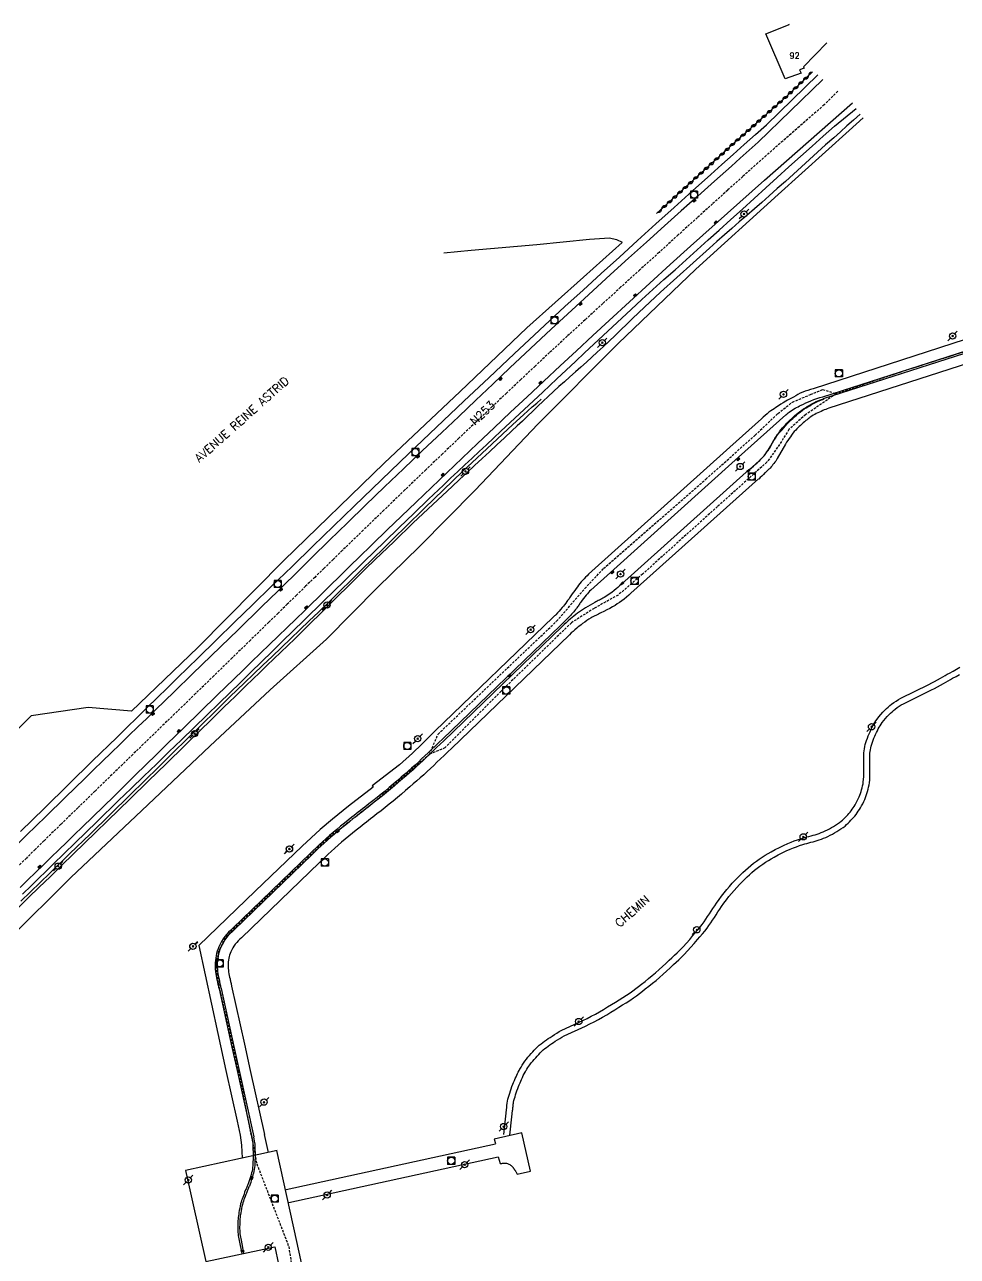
# Model space of a CAD drawing. Header units: millimetres. Extents: x 157000 to 158001, y 157000 to 158002.
# Drawn here: x 157134.4 to 157332, y 157131.6 to 157392.5 of the extents above; entities that cross this region are included whole.
import ezdxf
from ezdxf.enums import TextEntityAlignment as Align

# ---------------------------------------------------------------- set-up
doc = ezdxf.new("R2010")
doc.units = ezdxf.units.MM
doc.linetypes.add('DASHED', pattern=[0.75, 0.5, -0.25])
doc.layers.get('0').update_dxf_attribs({"linetype": 'CONTINUOUS'})
for name, color, linetype in [('W0001', 6, 'DASHED'), ('W0004', 5, 'CONTINUOUS'), ('W0008', 7, 'CONTINUOUS'), ('W0010', 4, 'CONTINUOUS'), ('W0051', 7, 'CONTINUOUS'), ('W0071', 7, 'CONTINUOUS'), ('W0101', 7, 'CONTINUOUS'), ('W0211', 2, 'CONTINUOUS'), ('W0310', 3, 'CONTINUOUS'), ('W0330', 7, 'CONTINUOUS'), ('W0401', 7, 'CONTINUOUS'), ('W0420', 7, 'CONTINUOUS'), ('W0473', 7, 'CONTINUOUS'), ('W0989', 7, 'CONTINUOUS'), ('W0990', 7, 'CONTINUOUS'), ('W0991', 7, 'CONTINUOUS')]:
    doc.layers.add(name, color=color, linetype=linetype)
doc.styles.get("Standard").update_dxf_attribs({"font": 'romans.shx', "width": 0.85})

# ---------------------------------------------------------------- blocks, each defined once
blk = doc.blocks.new('T401')
for p, q in [((-0.3, 0.3), (0, 0.3)), ((-0.3, -0.25), (-0.3, 0.3)), ((-0.3, 0.15), (0, 0.15)), ((-0.3, 0), (0, 0)), ((0, 0.3), (0, -0.25)), ((-0.3, -0.15), (0, -0.15)), ((-0.3, -0.25), (-0.3, -0.3)), ((-0.3, -0.3), (0, -0.3)), ((0, -0.3), (0, -0.25))]:
    blk.add_line(p, q)
blk = doc.blocks.new('T420')
for p, q in [((0.75, 0.75), (-0.75, 0.75)), ((-0.75, 0.75), (-0.75, -0.75)), ((0.75, 0.75), (0.75, -0.75)), ((0.75, -0.75), (-0.75, -0.75))]:
    blk.add_line(p, q)
blk.add_ellipse((0, 0), major_axis=(-0.53, 0.53), ratio=1, start_param=3.926991, end_param=10.210176)
blk = doc.blocks.new('T473')
for p, q in [((-0.166667, 0.166667), (0.166667, -0.166667)), ((-0.166667, -0.166667), (0.166667, 0.166667)), ((0.500001, 0.500001), (1.000002, 1.000002)), ((-1.000002, -1.000002), (-0.500001, -0.500001))]:
    blk.add_line(p, q)
blk.add_ellipse((0, 0), major_axis=(0.471405, 0.471405), ratio=1, start_param=5.4977871438, end_param=11.780972451)
blk = doc.blocks.new('t310o')
at = {"color": 0, "linetype": 'Continuous'}
for centre, start, end in [((-0.5, 0.38), 216.8699, 323.1304), ((0.5, -0.37), 36.8699, 143.1303)]:
    blk.add_arc(centre, 0.625, start, end, dxfattribs=at)

msp = doc.modelspace()

# ---------------------------------------------------------------- linework, layer by layer
at = {"layer": 'W0001'}
for points in [[(157306.64, 157378.44), (157306.64, 157378.44), (157303.79, 157375.57), (157302.04, 157374.02), (157300.28, 157372.49), (157298.52, 157370.95), (157296.76, 157369.42), (157295, 157367.88), (157293.24, 157366.34), (157291.49, 157364.8), (157289.74, 157363.25), (157286.53, 157360.37), (157283.33, 157357.48), (157280.14, 157354.58), (157276.94, 157351.69), (157272.86, 157347.99), (157268.79, 157344.3), (157264.72, 157340.6), (157260.65, 157336.9), (157256.88, 157333.45), (157253.1, 157330), (157249.34, 157326.53), (157245.59, 157323.06), (157242.54, 157320.21), (157239.5, 157317.36), (157236.47, 157314.49), (157233.44, 157311.63), (157229.92, 157308.29), (157226.39, 157304.94), (157222.88, 157301.59), (157219.36, 157298.23), (157214.93, 157293.97), (157210.51, 157289.7), (157206.09, 157285.43), (157201.68, 157281.15), (157199.73, 157279.25), (157197.78, 157277.36), (157195.84, 157275.46), (157193.89, 157273.56), (157191.95, 157271.66), (157190, 157269.76), (157188.06, 157267.86), (157186.11, 157265.96), (157182.22, 157262.17), (157178.34, 157258.39), (157174.45, 157254.6), (157170.57, 157250.82), (157168.36, 157248.68), (157166.15, 157246.53), (157163.94, 157244.39), (157161.72, 157242.24), (157159.51, 157240.1), (157157.3, 157237.96), (157155.09, 157235.81), (157152.88, 157233.67), (157149.27, 157230.17), (157145.67, 157226.66), (157142.06, 157223.16), (157138.46, 157219.65), (157136.6, 157217.82), (157134.73, 157215.99), (157132.87, 157214.15)], [(157344.04, 157326.59), (157320.78, 157319.19), (157306.3, 157314.36)], [(157220.15, 157237.96), (157221.97, 157242.26), (157247.08, 157266.16), (157249.57, 157269.05), (157253.04, 157273.08), (157257.05, 157277.34), (157278.7, 157296.25), (157289.16, 157305.59), (157293.99, 157310.17), (157297.05, 157312.59), (157300.91, 157314.2), (157303.45, 157315.25), (157306.3, 157314.36)], [(157306.3, 157314.36), (157299.86, 157309.93), (157296.32, 157306.79), (157293.91, 157303.01), (157291.65, 157299.87), (157281.19, 157290.46), (157265.31, 157276.16), (157260.11, 157271.71), (157255.04, 157268.89), (157250.21, 157265.83), (157235.33, 157251.35), (157223.42, 157239.36), (157220.15, 157237.96)], [(157220.15, 157237.96), (157207.65, 157227.21), (157198.39, 157219.97), (157186, 157208.06), (157178.92, 157201.3), (157176.83, 157199.05), (157175.46, 157196.23), (157174.97, 157193.09), (157175.38, 157189.47), (157179.64, 157170.96)], [(157179.63, 157171), (157183.56, 157151.21), (157190.34, 157133.69), (157192.76, 157117.08), (157191.23, 157109.79), (157167.07, 157081.03), (157154.8, 157080.78), (157136.01, 157060.84)]]:
    msp.add_lwpolyline(points, dxfattribs=at)
at = {"layer": 'W0004'}
for points in [[(157303.48, 157313.73), (157348.24, 157328.08)], [(157303.6, 157313.35), (157348.36, 157327.7)]]:
    msp.add_lwpolyline(points, dxfattribs=at)
at = {"layer": 'W0008'}
for points in [[(157346.94, 157330.18), (157301.46, 157315.42), (157300.9, 157315.25), (157300.33, 157315.07), (157299.77, 157314.89), (157299.22, 157314.67), (157298.71, 157314.44), (157298.22, 157314.17), (157297.74, 157313.9), (157297.25, 157313.63), (157296.85, 157313.42), (157296.44, 157313.21), (157296.04, 157312.99), (157295.65, 157312.77), (157295.12, 157312.45), (157294.59, 157312.11), (157294.07, 157311.77), (157293.55, 157311.43), (157293.18, 157311.19), (157292.81, 157310.96), (157292.44, 157310.71), (157292.08, 157310.45), (157291.67, 157310.11), (157291.27, 157309.76), (157290.88, 157309.39), (157290.48, 157309.03), (157283.8, 157303.01)], [(157347.31, 157325), (157304.74, 157311.28), (157304.42, 157311.17), (157304.1, 157311.04), (157303.79, 157310.91), (157303.48, 157310.77), (157303.13, 157310.62), (157302.79, 157310.47), (157302.45, 157310.31), (157302.11, 157310.14), (157301.79, 157309.96), (157301.46, 157309.78), (157301.15, 157309.58), (157300.84, 157309.38), (157300.6, 157309.21), (157300.37, 157309.04), (157300.14, 157308.86), (157299.92, 157308.67), (157299.62, 157308.42), (157299.34, 157308.17), (157299.05, 157307.91), (157298.77, 157307.65), (157298.51, 157307.41), (157298.25, 157307.17), (157297.99, 157306.93), (157297.74, 157306.67), (157297.44, 157306.33), (157297.16, 157305.97), (157296.88, 157305.61), (157296.61, 157305.24), (157296.34, 157304.87), (157296.07, 157304.48), (157295.82, 157304.09), (157295.58, 157303.69), (157293.85, 157300.61), (157293.68, 157300.34), (157293.5, 157300.08), (157293.31, 157299.83), (157293.12, 157299.59), (157292.93, 157299.34), (157292.74, 157299.09), (157292.53, 157298.85), (157292.33, 157298.62), (157292.19, 157298.48), (157292.06, 157298.35), (157291.92, 157298.22), (157291.78, 157298.09), (157291.64, 157297.96), (157291.5, 157297.83), (157291.36, 157297.7), (157291.22, 157297.57), (157290.89, 157297.24), (157290.56, 157296.92), (157290.23, 157296.59), (157289.91, 157296.27)], [(157285.6, 157300.91), (157295.67, 157309.89), (157295.83, 157310.03), (157296, 157310.17), (157296.17, 157310.29), (157296.34, 157310.42), (157296.66, 157310.64), (157296.98, 157310.86), (157297.3, 157311.07), (157297.64, 157311.27), (157297.94, 157311.44), (157298.26, 157311.6), (157298.57, 157311.76), (157298.89, 157311.91), (157299.4, 157312.17), (157299.92, 157312.41), (157300.45, 157312.65), (157300.98, 157312.88), (157301.61, 157313.11), (157302.24, 157313.33), (157302.88, 157313.53), (157303.52, 157313.72)], [(157287.98, 157298.28), (157290, 157300.14), (157290.29, 157300.42), (157290.58, 157300.71), (157290.86, 157301), (157291.13, 157301.3), (157291.28, 157301.5), (157291.43, 157301.7), (157291.58, 157301.9), (157291.72, 157302.1), (157291.84, 157302.27), (157291.95, 157302.43), (157292.05, 157302.6), (157292.16, 157302.77), (157292.91, 157304.09), (157293, 157304.25), (157293.09, 157304.42), (157293.17, 157304.58), (157293.26, 157304.74), (157293.34, 157304.9), (157293.44, 157305.06), (157293.53, 157305.22), (157293.64, 157305.37), (157293.76, 157305.53), (157293.89, 157305.69), (157294.03, 157305.84), (157294.17, 157305.99), (157294.32, 157306.14), (157294.46, 157306.28), (157294.6, 157306.43), (157294.74, 157306.58), (157294.92, 157306.79), (157295.09, 157306.99), (157295.27, 157307.2), (157295.44, 157307.41), (157295.62, 157307.62), (157295.8, 157307.82), (157295.98, 157308.02), (157296.17, 157308.22), (157296.48, 157308.54), (157296.81, 157308.84), (157297.14, 157309.14), (157297.47, 157309.44), (157297.88, 157309.81), (157298.3, 157310.18), (157298.73, 157310.54), (157299.18, 157310.88), (157299.55, 157311.13), (157299.93, 157311.37), (157300.32, 157311.6), (157300.71, 157311.82), (157301.12, 157312.05), (157301.54, 157312.27), (157301.95, 157312.48), (157302.37, 157312.68), (157302.71, 157312.85), (157303.05, 157313.01), (157303.4, 157313.16), (157303.74, 157313.31)], [(157287.98, 157298.3), (157288.38, 157298.64), (157288.77, 157298.99), (157289.17, 157299.34), (157289.55, 157299.7), (157289.84, 157299.97), (157290.12, 157300.24), (157290.39, 157300.51), (157290.66, 157300.8), (157290.85, 157301.01), (157291.03, 157301.22), (157291.21, 157301.44), (157291.39, 157301.67), (157291.64, 157302.02), (157291.88, 157302.39), (157292.11, 157302.75), (157292.35, 157303.12), (157292.45, 157303.29), (157292.55, 157303.46), (157292.65, 157303.63), (157292.74, 157303.8), (157292.84, 157303.97), (157292.94, 157304.14), (157293.04, 157304.31), (157293.14, 157304.48), (157293.45, 157304.97), (157293.76, 157305.46), (157294.08, 157305.94), (157294.41, 157306.41), (157294.68, 157306.76), (157294.97, 157307.1), (157295.26, 157307.44), (157295.56, 157307.77), (157295.89, 157308.12), (157296.23, 157308.47), (157296.58, 157308.8), (157296.93, 157309.14), (157297.25, 157309.43), (157297.58, 157309.73), (157297.92, 157310.01), (157298.26, 157310.29), (157298.64, 157310.58), (157299.02, 157310.86), (157299.41, 157311.14), (157299.81, 157311.4), (157300.2, 157311.65), (157300.6, 157311.89), (157301, 157312.11), (157301.41, 157312.33), (157301.75, 157312.51), (157302.09, 157312.68), (157302.44, 157312.84), (157302.79, 157313), (157302.99, 157313.08), (157303.2, 157313.16), (157303.41, 157313.23), (157303.61, 157313.3)], [(157283.79, 157303.01), (157253.87, 157276.11), (157253.54, 157275.8), (157253.21, 157275.48), (157252.9, 157275.15), (157252.59, 157274.81), (157252.3, 157274.48), (157252.02, 157274.14), (157251.75, 157273.79), (157251.48, 157273.44), (157251.21, 157273.07), (157250.94, 157272.7), (157250.68, 157272.32), (157250.41, 157271.95), (157250.27, 157271.74), (157250.13, 157271.54), (157249.99, 157271.33), (157249.85, 157271.13), (157249.71, 157270.92), (157249.56, 157270.72), (157249.42, 157270.52), (157249.27, 157270.31), (157249.03, 157269.99), (157248.78, 157269.67), (157248.52, 157269.35), (157248.26, 157269.04), (157247.94, 157268.66), (157247.62, 157268.28), (157247.29, 157267.91), (157246.95, 157267.55), (157246.81, 157267.41), (157246.67, 157267.28), (157246.53, 157267.15), (157246.38, 157267.02)], [(157285.62, 157300.9), (157258.49, 157276.47), (157254.34, 157272.76), (157254.08, 157272.52), (157253.84, 157272.26), (157253.6, 157271.99), (157253.37, 157271.71), (157253.07, 157271.35), (157252.78, 157270.98), (157252.5, 157270.61), (157252.23, 157270.23), (157252.1, 157270.06), (157251.99, 157269.89), (157251.87, 157269.71), (157251.76, 157269.54), (157251.64, 157269.37), (157251.52, 157269.19), (157251.4, 157269.02), (157251.28, 157268.86), (157251.09, 157268.62), (157250.9, 157268.38), (157250.7, 157268.15), (157250.5, 157267.92), (157250.26, 157267.65), (157250.02, 157267.38), (157249.77, 157267.11), (157249.52, 157266.85), (157247.92, 157265.28)], [(157287.98, 157298.34), (157260.8, 157274), (157260.43, 157273.66), (157260.05, 157273.33), (157259.67, 157273), (157259.28, 157272.68), (157258.77, 157272.28), (157258.24, 157271.89), (157257.7, 157271.53), (157257.14, 157271.18), (157256.9, 157271.03), (157256.65, 157270.9), (157256.4, 157270.77), (157256.15, 157270.65), (157255.9, 157270.52), (157255.65, 157270.4), (157255.4, 157270.27), (157255.15, 157270.14), (157254.66, 157269.86), (157254.18, 157269.57), (157253.71, 157269.28), (157253.23, 157268.98), (157252.8, 157268.7), (157252.37, 157268.43), (157251.94, 157268.15), (157251.52, 157267.85), (157251.13, 157267.56), (157250.75, 157267.26), (157250.38, 157266.95), (157250.01, 157266.64), (157249.56, 157266.24), (157249.11, 157265.85), (157248.67, 157265.44), (157248.24, 157265.03)], [(157289.84, 157296.33), (157262.82, 157272.08), (157262.36, 157271.67), (157261.89, 157271.26), (157261.4, 157270.87), (157260.91, 157270.49), (157260.44, 157270.16), (157259.95, 157269.84), (157259.46, 157269.53), (157258.96, 157269.23), (157258.34, 157268.89), (157257.71, 157268.56), (157257.07, 157268.24), (157256.44, 157267.92), (157256.19, 157267.79), (157255.93, 157267.66), (157255.67, 157267.54), (157255.41, 157267.41), (157255.16, 157267.28), (157254.9, 157267.15), (157254.65, 157267.01), (157254.4, 157266.87), (157253.94, 157266.59), (157253.49, 157266.29), (157253.04, 157265.98), (157252.6, 157265.66), (157252.29, 157265.43), (157251.97, 157265.2), (157251.66, 157264.96), (157251.36, 157264.71), (157250.96, 157264.37), (157250.57, 157264.02), (157250.19, 157263.67), (157249.82, 157263.3), (157224.78, 157239.21), (157224.02, 157238.48), (157223.26, 157237.75), (157222.5, 157237.02), (157221.73, 157236.29), (157221.04, 157235.63), (157220.34, 157234.97), (157219.64, 157234.31), (157218.93, 157233.66), (157218.2, 157233), (157217.45, 157232.34), (157216.71, 157231.69), (157215.96, 157231.05), (157215.09, 157230.3), (157214.23, 157229.55), (157213.36, 157228.81), (157212.48, 157228.07), (157211.62, 157227.38), (157210.75, 157226.69), (157209.88, 157226.01), (157209.01, 157225.33), (157208.56, 157224.98), (157208.11, 157224.63), (157207.67, 157224.28), (157207.22, 157223.94), (157206.77, 157223.59), (157206.32, 157223.24), (157205.88, 157222.89), (157205.43, 157222.54), (157204.64, 157221.9), (157203.85, 157221.26), (157203.07, 157220.62), (157202.28, 157219.97), (157201.54, 157219.34), (157200.79, 157218.7), (157200.06, 157218.06), (157199.33, 157217.41), (157198.7, 157216.83), (157198.09, 157216.25), (157197.48, 157215.66), (157196.86, 157215.07), (157180.33, 157199.11), (157179.99, 157198.79), (157179.64, 157198.46), (157179.3, 157198.12), (157178.99, 157197.75), (157178.72, 157197.36), (157178.47, 157196.95), (157178.25, 157196.53), (157178.05, 157196.1), (157177.91, 157195.78), (157177.8, 157195.45), (157177.7, 157195.11), (157177.62, 157194.77), (157177.56, 157194.4), (157177.51, 157194.03), (157177.49, 157193.65), (157177.48, 157193.27), (157177.49, 157192.92), (157177.51, 157192.57), (157177.54, 157192.22), (157177.59, 157191.86), (157177.65, 157191.49), (157177.72, 157191.12), (157177.81, 157190.76), (157177.89, 157190.39), (157177.93, 157190.2), (157177.97, 157190.01), (157178.01, 157189.82), (157178.05, 157189.62), (157178.1, 157189.43), (157178.14, 157189.24), (157178.18, 157189.05), (157178.23, 157188.86), (157180.95, 157176.55), (157182.17, 157171)], [(157246.38, 157267.02), (157221.3, 157242.85), (157218.5, 157240.15), (157216.55, 157238.23), (157213.79, 157235.73), (157208, 157231.3), (157208.21, 157231.02), (157203.02, 157227), (157199.61, 157224.25), (157196.98, 157222.01), (157193.18, 157218.5), (157183.24, 157209), (157171.3, 157197.44), (157175.33, 157178.85), (157177.03, 157171)], [(157222.88, 157241.18), (157247.92, 157265.28)], [(157223.18, 157240.86), (157248.24, 157265.03)], [(157177.03, 157171), (157179.37, 157160.23), (157180.04, 157157.31), (157180.35, 157155.2), (157180.4, 157153.78), (157180.48, 157152.47)], [(157182.17, 157171), (157185.16, 157157.43)], [(157185.15, 157157.43), (157185.96, 157153.64)], [(157187.84, 157154.04), (157168.44, 157149.81), (157172.76, 157130.56), (157187.4, 157133.62), (157190.48, 157118.98), (157188.47, 157110.16), (157170.99, 157088.6)], [(157177.18, 157088.54), (157196.82, 157112.82), (157192.04, 157134.74), (157187.83, 157154.06)]]:
    msp.add_lwpolyline(points, dxfattribs=at)
at = {"layer": 'W0010'}
msp.add_lwpolyline([(157133.55, 157206.86), (157135.6, 157208.83), (157137.66, 157210.81), (157139.71, 157212.79), (157143.97, 157216.93), (157148.23, 157221.08), (157152.48, 157225.24), (157156.73, 157229.4), (157159.75, 157232.36), (157162.77, 157235.32), (157165.79, 157238.28), (157168.81, 157241.25), (157171.83, 157244.21), (157174.85, 157247.17), (157177.88, 157250.13), (157180.92, 157253.08), (157182.88, 157254.96), (157184.84, 157256.84), (157186.8, 157258.72), (157188.77, 157260.59), (157190.74, 157262.47), (157192.7, 157264.35), (157194.67, 157266.23), (157196.62, 157268.11), (157198.93, 157270.36), (157201.24, 157272.62), (157203.54, 157274.88), (157205.84, 157277.14), (157208.14, 157279.41), (157210.45, 157281.67), (157212.75, 157283.92), (157215.06, 157286.17), (157219.08, 157290.08), (157223.11, 157293.98), (157227.15, 157297.86), (157231.21, 157301.72), (157233.41, 157303.77), (157235.62, 157305.82), (157237.84, 157307.85), (157240.07, 157309.87), (157241, 157310.71), (157241.94, 157311.55), (157242.89, 157312.39), (157243.83, 157313.22)], dxfattribs=at)
at = {"layer": 'W0051'}
for points in [[(157303.49, 157380.91), (157303.49, 157380.91), (157303.49, 157380.91), (157303.49, 157380.91), (157303.49, 157380.91), (157289.81, 157367.62), (157289.81, 157367.62), (157289.81, 157367.62), (157289.81, 157367.62), (157289.81, 157367.62), (157289.81, 157367.62), (157287.91, 157365.93), (157286.01, 157364.24), (157284.11, 157362.55), (157280.56, 157359.39), (157277.02, 157356.24), (157273.47, 157353.08), (157269.94, 157349.91), (157266.12, 157346.48), (157262.31, 157343.05), (157258.51, 157339.61), (157254.73, 157336.15), (157250.32, 157332.09), (157245.94, 157328), (157241.56, 157323.91), (157237.19, 157319.81), (157233.57, 157316.4), (157229.95, 157312.98), (157226.34, 157309.56), (157222.73, 157306.14), (157218.69, 157302.3), (157214.65, 157298.45), (157210.62, 157294.6), (157206.6, 157290.73), (157202.78, 157287.03), (157198.98, 157283.31), (157195.18, 157279.59), (157191.38, 157275.88), (157189.68, 157274.22), (157187.99, 157272.56), (157186.3, 157270.9), (157184.61, 157269.25), (157182.91, 157267.59), (157181.22, 157265.93), (157179.52, 157264.28), (157177.83, 157262.62), (157173.9, 157258.81), (157169.97, 157255), (157166.04, 157251.2), (157162.11, 157247.39), (157160.23, 157245.58), (157158.36, 157243.76), (157156.48, 157241.95), (157154.6, 157240.13), (157152.72, 157238.32), (157150.85, 157236.5), (157148.97, 157234.68), (157147.1, 157232.86), (157142.98, 157228.85), (157138.86, 157224.83), (157134.75, 157220.81), (157130.64, 157216.78)], [(157133.47, 157221.62), (157138.58, 157226.59), (157143.68, 157231.57), (157148.77, 157236.56), (157153.87, 157241.54), (157156.02, 157243.65), (157158.18, 157245.76), (157160.33, 157247.86), (157162.48, 157249.97), (157164.64, 157252.08), (157166.79, 157254.18), (157168.95, 157256.29), (157171.11, 157258.39), (157174.98, 157262.17), (157178.86, 157265.95), (157182.75, 157269.72), (157186.63, 157273.49), (157191.02, 157277.76), (157195.42, 157282.04), (157199.81, 157286.3), (157204.22, 157290.56), (157210, 157296.14), (157215.8, 157301.7), (157221.6, 157307.26), (157227.43, 157312.79), (157232.76, 157317.82), (157238.11, 157322.84), (157243.47, 157327.83), (157248.85, 157332.81), (157252.69, 157336.32), (157256.54, 157339.82), (157260.39, 157343.31), (157264.25, 157346.8), (157268.12, 157350.32), (157271.98, 157353.83), (157275.85, 157357.34), (157279.73, 157360.83), (157282.09, 157362.94), (157284.46, 157365.05), (157286.83, 157367.15), (157289.2, 157369.25), (157291.58, 157371.35), (157291.58, 157371.35), (157291.58, 157371.35), (157291.58, 157371.35), (157291.58, 157371.35), (157291.58, 157371.35), (157291.58, 157371.35), (157302.41, 157381.89), (157302.41, 157381.89)], [(157133.4, 157209.78), (157135.05, 157211.38), (157136.69, 157212.97), (157138.34, 157214.57), (157139.99, 157216.17), (157141.64, 157217.77), (157143.28, 157219.36), (157144.93, 157220.96), (157146.57, 157222.56), (157148.82, 157224.75), (157151.07, 157226.94), (157153.31, 157229.13), (157155.55, 157231.32), (157157.8, 157233.52), (157160.04, 157235.71), (157162.29, 157237.9), (157164.53, 157240.09), (157168.08, 157243.56), (157171.62, 157247.02), (157175.17, 157250.49), (157178.73, 157253.95), (157180.6, 157255.76), (157182.47, 157257.58), (157184.35, 157259.39), (157186.23, 157261.2), (157188.11, 157263.01), (157189.98, 157264.82), (157191.86, 157266.63), (157193.73, 157268.45), (157195.14, 157269.83), (157196.56, 157271.22), (157197.97, 157272.61), (157199.38, 157274), (157200.79, 157275.39), (157202.2, 157276.78), (157203.62, 157278.17), (157205.03, 157279.55), (157208.09, 157282.52), (157211.16, 157285.49), (157214.24, 157288.45), (157217.32, 157291.41), (157220.56, 157294.52), (157223.81, 157297.62), (157227.06, 157300.72), (157230.32, 157303.82), (157233.83, 157307.13), (157237.34, 157310.43), (157240.86, 157313.73), (157244.38, 157317.02), (157247.84, 157320.24), (157251.3, 157323.46), (157254.78, 157326.67), (157258.25, 157329.88), (157262.54, 157333.83), (157266.83, 157337.77), (157271.13, 157341.7), (157275.45, 157345.62), (157280.66, 157350.3), (157285.89, 157354.97), (157291.12, 157359.63), (157309.78, 157375.98)], [(157133.91, 157208.32), (157135.83, 157210.21), (157140.43, 157214.72), (157145.05, 157219.21), (157149.66, 157223.69), (157154.28, 157228.17), (157156.95, 157230.75), (157159.61, 157233.34), (157162.28, 157235.91), (157164.95, 157238.49), (157167.61, 157241.07), (157170.28, 157243.65), (157172.94, 157246.23), (157175.6, 157248.82), (157177.84, 157251), (157180.08, 157253.19), (157182.32, 157255.38), (157184.55, 157257.57), (157186.79, 157259.76), (157189.02, 157261.95), (157191.26, 157264.14), (157193.5, 157266.33), (157197.77, 157270.49), (157202.05, 157274.65), (157206.33, 157278.81), (157210.61, 157282.97), (157213.72, 157285.99), (157216.84, 157289), (157219.96, 157292.01), (157223.09, 157295.01), (157224.61, 157296.44), (157226.13, 157297.87), (157227.66, 157299.3), (157229.18, 157300.72), (157230.71, 157302.14), (157232.24, 157303.56), (157233.77, 157304.99), (157235.3, 157306.41), (157238.26, 157309.18), (157241.22, 157311.95), (157244.18, 157314.72), (157247.14, 157317.49), (157249.1, 157319.33), (157251.06, 157321.18), (157253.02, 157323.02), (157254.98, 157324.86), (157256.94, 157326.7), (157258.9, 157328.54), (157260.87, 157330.37), (157262.85, 157332.19), (157265.17, 157334.31), (157267.5, 157336.43), (157269.83, 157338.53), (157272.18, 157340.63), (157274.52, 157342.73), (157276.86, 157344.83), (157279.2, 157346.93), (157281.54, 157349.03), (157284, 157351.26), (157286.46, 157353.48), (157288.93, 157355.71), (157291.39, 157357.94), (157293.85, 157360.17), (157296.31, 157362.4), (157298.78, 157364.62), (157301.25, 157366.83)]]:
    msp.add_lwpolyline(points, dxfattribs=at)
at = {"layer": 'W0071'}
for points in [[(157239.13, 157171), (157239.17, 157171.08), (157239.21, 157171.15), (157239.25, 157171.22), (157239.29, 157171.3), (157239.54, 157171.73), (157239.8, 157172.15), (157240.08, 157172.56), (157240.36, 157172.97), (157240.68, 157173.38), (157241.01, 157173.79), (157241.34, 157174.18), (157241.69, 157174.57), (157242.02, 157174.95), (157242.36, 157175.31), (157242.7, 157175.67), (157243.06, 157176.02), (157243.42, 157176.33), (157243.78, 157176.63), (157244.15, 157176.92), (157244.52, 157177.2), (157244.91, 157177.48), (157245.31, 157177.75), (157245.71, 157178.01), (157246.11, 157178.27), (157246.61, 157178.6), (157247.11, 157178.92), (157247.63, 157179.23), (157248.16, 157179.51), (157252.63, 157181.59), (157253.54, 157182.02), (157254.43, 157182.48), (157255.32, 157182.95), (157256.2, 157183.44), (157257.05, 157183.93), (157257.89, 157184.45), (157258.73, 157184.97), (157259.57, 157185.49), (157260.34, 157185.97), (157261.12, 157186.44), (157261.89, 157186.92), (157262.64, 157187.42), (157263.26, 157187.87), (157263.87, 157188.34), (157264.47, 157188.81), (157265.07, 157189.29), (157265.82, 157189.88), (157266.57, 157190.48), (157267.31, 157191.09), (157268.04, 157191.7), (157268.78, 157192.36), (157269.51, 157193.02), (157270.24, 157193.69), (157270.96, 157194.37), (157271.52, 157194.88), (157272.07, 157195.4), (157272.63, 157195.92), (157273.16, 157196.45), (157273.88, 157197.21), (157274.59, 157197.99), (157275.28, 157198.77), (157275.96, 157199.56), (157276.46, 157200.14), (157276.96, 157200.73), (157277.44, 157201.32), (157277.91, 157201.92), (157278.32, 157202.48), (157278.71, 157203.04), (157279.09, 157203.61), (157279.46, 157204.19), (157279.84, 157204.76), (157280.21, 157205.33), (157280.6, 157205.9), (157280.99, 157206.47), (157281.5, 157207.19), (157282.02, 157207.92), (157282.56, 157208.63), (157283.12, 157209.33), (157283.7, 157210), (157284.3, 157210.66), (157284.91, 157211.3), (157285.54, 157211.94), (157286.05, 157212.45), (157286.57, 157212.95), (157287.09, 157213.44), (157287.64, 157213.92), (157288.21, 157214.41), (157288.8, 157214.88), (157289.41, 157215.34), (157290.02, 157215.78), (157290.64, 157216.19), (157291.26, 157216.58), (157291.9, 157216.96), (157292.54, 157217.33), (157293.41, 157217.8), (157294.29, 157218.25), (157295.18, 157218.69), (157296.09, 157219.09), (157296.77, 157219.37), (157297.45, 157219.62), (157298.14, 157219.86), (157298.84, 157220.09), (157299.27, 157220.22), (157299.7, 157220.34), (157300.13, 157220.46), (157300.56, 157220.57), (157301, 157220.69), (157301.43, 157220.81), (157301.86, 157220.94), (157302.29, 157221.07), (157302.73, 157221.23), (157303.16, 157221.39), (157303.59, 157221.57), (157304.02, 157221.76), (157304.46, 157221.98), (157304.9, 157222.21), (157305.33, 157222.46), (157305.76, 157222.71), (157306.17, 157222.96), (157306.58, 157223.22), (157306.99, 157223.5), (157307.37, 157223.79), (157307.67, 157224.05), (157307.96, 157224.33), (157308.24, 157224.61), (157308.51, 157224.89), (157308.77, 157225.16), (157309.02, 157225.44), (157309.26, 157225.72), (157309.49, 157226.01), (157309.72, 157226.32), (157309.93, 157226.63), (157310.14, 157226.95), (157310.33, 157227.27), (157310.56, 157227.68), (157310.77, 157228.09), (157310.98, 157228.51), (157311.17, 157228.93), (157311.32, 157229.31), (157311.47, 157229.69), (157311.6, 157230.08), (157311.72, 157230.47), (157311.83, 157230.88), (157311.93, 157231.28), (157312.01, 157231.7), (157312.07, 157232.11), (157312.12, 157232.67), (157312.15, 157233.24), (157312.16, 157233.81), (157312.16, 157234.37), (157312.17, 157237.11), (157312.17, 157237.52), (157312.17, 157237.92), (157312.19, 157238.32), (157312.23, 157238.72), (157312.29, 157239.16), (157312.38, 157239.6), (157312.48, 157240.03), (157312.6, 157240.46), (157312.76, 157240.93), (157312.93, 157241.4), (157313.12, 157241.86), (157313.31, 157242.32), (157313.5, 157242.74), (157313.69, 157243.15), (157313.89, 157243.57), (157314.1, 157243.97), (157314.31, 157244.35), (157314.52, 157244.72), (157314.75, 157245.09), (157314.99, 157245.45), (157315.37, 157245.94), (157315.77, 157246.42), (157316.18, 157246.88), (157316.62, 157247.33), (157316.96, 157247.66), (157317.31, 157247.98), (157317.68, 157248.29), (157318.05, 157248.58), (157318.52, 157248.93), (157319, 157249.26), (157319.49, 157249.57), (157320.01, 157249.85), (157325.94, 157252.76), (157326.56, 157253.08), (157327.18, 157253.41), (157327.8, 157253.75), (157328.41, 157254.09), (157328.9, 157254.36), (157329.38, 157254.64), (157329.87, 157254.92), (157330.35, 157255.19), (157331.08, 157255.61), (157331.8, 157256.02), (157332.52, 157256.44)], [(157240.62, 157171), (157240.62, 157171), (157240.63, 157171), (157240.63, 157171.01), (157240.63, 157171.01), (157240.81, 157171.31), (157241.01, 157171.61), (157241.21, 157171.91), (157241.41, 157172.2), (157241.71, 157172.59), (157242.02, 157172.97), (157242.34, 157173.34), (157242.66, 157173.71), (157242.97, 157174.06), (157243.29, 157174.4), (157243.61, 157174.74), (157243.95, 157175.06), (157244.27, 157175.35), (157244.61, 157175.63), (157244.95, 157175.89), (157245.3, 157176.15), (157245.67, 157176.42), (157246.04, 157176.68), (157246.43, 157176.93), (157246.81, 157177.18), (157247.27, 157177.48), (157247.74, 157177.78), (157248.21, 157178.07), (157248.71, 157178.33), (157253.18, 157180.41), (157254.11, 157180.85), (157255.03, 157181.32), (157255.94, 157181.81), (157256.84, 157182.3), (157257.7, 157182.81), (157258.56, 157183.33), (157259.4, 157183.86), (157260.25, 157184.39), (157261.04, 157184.87), (157261.83, 157185.35), (157262.61, 157185.84), (157263.38, 157186.36), (157264.02, 157186.82), (157264.64, 157187.29), (157265.26, 157187.78), (157265.87, 157188.27), (157266.63, 157188.87), (157267.39, 157189.48), (157268.15, 157190.09), (157268.89, 157190.72), (157269.64, 157191.38), (157270.38, 157192.05), (157271.11, 157192.73), (157271.84, 157193.42), (157272.41, 157193.94), (157272.98, 157194.47), (157273.55, 157195), (157274.1, 157195.55), (157274.83, 157196.32), (157275.55, 157197.11), (157276.25, 157197.91), (157276.95, 157198.71), (157277.46, 157199.31), (157277.97, 157199.91), (157278.47, 157200.52), (157278.95, 157201.14), (157279.36, 157201.7), (157279.75, 157202.27), (157280.14, 157202.84), (157280.51, 157203.42), (157280.89, 157204), (157281.27, 157204.58), (157281.65, 157205.15), (157282.05, 157205.71), (157282.55, 157206.42), (157283.05, 157207.12), (157283.57, 157207.82), (157284.11, 157208.5), (157284.68, 157209.15), (157285.26, 157209.78), (157285.86, 157210.41), (157286.46, 157211.02), (157286.95, 157211.51), (157287.45, 157212), (157287.96, 157212.47), (157288.48, 157212.93), (157289.04, 157213.4), (157289.6, 157213.85), (157290.17, 157214.29), (157290.76, 157214.71), (157291.35, 157215.1), (157291.95, 157215.48), (157292.56, 157215.84), (157293.17, 157216.19), (157294.01, 157216.65), (157294.86, 157217.09), (157295.73, 157217.5), (157296.6, 157217.89), (157297.25, 157218.16), (157297.91, 157218.4), (157298.57, 157218.63), (157299.24, 157218.85), (157299.67, 157218.98), (157300.1, 157219.11), (157300.54, 157219.23), (157300.97, 157219.34), (157301.41, 157219.46), (157301.85, 157219.58), (157302.28, 157219.7), (157302.71, 157219.84), (157303.18, 157220.01), (157303.65, 157220.19), (157304.11, 157220.38), (157304.57, 157220.58), (157305.05, 157220.82), (157305.52, 157221.07), (157305.98, 157221.33), (157306.43, 157221.6), (157306.89, 157221.87), (157307.33, 157222.16), (157307.77, 157222.46), (157308.19, 157222.78), (157308.52, 157223.07), (157308.84, 157223.37), (157309.15, 157223.68), (157309.45, 157224), (157309.73, 157224.29), (157310.01, 157224.59), (157310.27, 157224.9), (157310.53, 157225.22), (157310.78, 157225.56), (157311.01, 157225.91), (157311.24, 157226.26), (157311.46, 157226.62), (157311.7, 157227.06), (157311.94, 157227.51), (157312.15, 157227.96), (157312.36, 157228.42), (157312.53, 157228.84), (157312.69, 157229.26), (157312.84, 157229.69), (157312.97, 157230.12), (157313.09, 157230.57), (157313.2, 157231.03), (157313.29, 157231.49), (157313.36, 157231.95), (157313.42, 157232.55), (157313.45, 157233.16), (157313.46, 157233.76), (157313.46, 157234.37), (157313.47, 157237.11), (157313.47, 157237.47), (157313.47, 157237.84), (157313.48, 157238.2), (157313.52, 157238.56), (157313.57, 157238.95), (157313.65, 157239.33), (157313.74, 157239.71), (157313.85, 157240.09), (157313.99, 157240.52), (157314.15, 157240.96), (157314.33, 157241.38), (157314.51, 157241.8), (157314.68, 157242.2), (157314.86, 157242.59), (157315.05, 157242.98), (157315.25, 157243.36), (157315.43, 157243.7), (157315.62, 157244.03), (157315.83, 157244.36), (157316.04, 157244.68), (157316.39, 157245.14), (157316.76, 157245.58), (157317.14, 157246), (157317.54, 157246.42), (157317.85, 157246.72), (157318.17, 157247), (157318.5, 157247.28), (157318.84, 157247.55), (157319.25, 157247.86), (157319.68, 157248.15), (157320.12, 157248.43), (157320.58, 157248.68), (157326.51, 157251.6), (157327.15, 157251.92), (157327.78, 157252.26), (157328.41, 157252.61), (157329.04, 157252.95), (157329.53, 157253.23), (157330.02, 157253.51), (157330.51, 157253.79), (157331, 157254.07), (157331.73, 157254.48), (157332.46, 157254.9)], [(157235.89, 157157.4), (157236.04, 157158.72), (157236.19, 157160.03), (157236.33, 157161.34), (157236.48, 157162.65), (157236.52, 157163.12), (157236.56, 157163.59), (157236.61, 157164.06), (157236.69, 157164.52), (157236.78, 157164.95), (157236.89, 157165.37), (157237.02, 157165.79), (157237.15, 157166.2), (157237.3, 157166.67), (157237.46, 157167.14), (157237.63, 157167.61), (157237.8, 157168.08), (157237.96, 157168.48), (157238.13, 157168.88), (157238.3, 157169.27), (157238.48, 157169.67), (157238.63, 157170), (157238.79, 157170.34), (157238.96, 157170.67), (157239.13, 157171)], [(157237.18, 157157.26), (157237.33, 157158.57), (157237.48, 157159.88), (157237.63, 157161.2), (157237.77, 157162.51), (157237.79, 157162.73), (157237.81, 157162.95), (157237.83, 157163.17), (157237.85, 157163.4), (157237.87, 157163.62), (157237.9, 157163.84), (157237.93, 157164.06), (157237.96, 157164.28), (157238.05, 157164.67), (157238.15, 157165.05), (157238.27, 157165.43), (157238.39, 157165.81), (157238.53, 157166.27), (157238.69, 157166.72), (157238.85, 157167.16), (157239.02, 157167.61), (157239.17, 157167.99), (157239.33, 157168.37), (157239.49, 157168.75), (157239.66, 157169.12), (157239.84, 157169.51), (157240.03, 157169.9), (157240.22, 157170.28), (157240.42, 157170.66), (157240.47, 157170.74), (157240.52, 157170.83), (157240.57, 157170.92), (157240.62, 157171)], [(157190.36, 157143.03), (157234.68, 157152.68), (157235.12, 157151.3), (157235.3, 157151.31), (157235.47, 157151.32), (157235.65, 157151.33), (157235.83, 157151.34), (157235.99, 157151.35), (157236.16, 157151.36), (157236.33, 157151.37), (157236.5, 157151.35), (157236.67, 157151.3), (157236.84, 157151.22), (157236.99, 157151.14), (157237.15, 157151.05), (157237.3, 157150.96), (157237.44, 157150.87), (157237.58, 157150.76), (157237.7, 157150.64), (157237.76, 157150.58), (157237.81, 157150.51), (157237.86, 157150.44), (157237.91, 157150.36), (157237.95, 157150.29), (157238, 157150.22), (157238.04, 157150.15), (157238.09, 157150.07), (157238.13, 157150.01), (157238.18, 157149.95), (157238.23, 157149.89), (157238.27, 157149.83), (157238.32, 157149.77), (157238.36, 157149.71), (157238.4, 157149.65), (157238.43, 157149.58), (157238.7, 157149.01), (157241.56, 157149.64), (157239.72, 157157.8), (157233.87, 157156.42), (157234.14, 157155.5)], [(157189.77, 157145.75), (157234.15, 157155.47)]]:
    msp.add_lwpolyline(points, dxfattribs=at)
at = {"layer": 'W0101'}
msp.add_lwpolyline([(157304.34, 157388.72), (157304.34, 157388.72), (157299.39, 157383.63), (157299.53, 157383.33), (157298.53, 157382.99), (157298.88, 157382.27), (157295.48, 157381.04), (157291.38, 157390.61), (157296.23, 157392.5), (157296.36, 157392.54), (157296.23, 157392.5)], dxfattribs=at)
at = {"layer": 'W0211'}
msp.add_lwpolyline([(157311.42, 157373.59), (157310.02, 157372.34), (157308.61, 157371.1), (157307.21, 157369.85), (157305.8, 157368.59), (157304.09, 157367.06), (157302.38, 157365.52), (157300.68, 157363.97), (157298.97, 157362.43), (157297.27, 157360.89), (157295.56, 157359.34), (157293.85, 157357.81), (157292.13, 157356.28), (157290.56, 157354.88), (157288.98, 157353.5), (157287.39, 157352.12), (157285.8, 157350.74), (157284.21, 157349.36), (157282.63, 157347.98), (157281.05, 157346.59), (157279.47, 157345.2), (157276.01, 157342.09), (157272.55, 157338.97), (157269.11, 157335.84), (157265.7, 157332.68), (157264.44, 157331.49), (157263.19, 157330.3), (157261.94, 157329.1), (157260.7, 157327.9), (157259.46, 157326.7), (157258.22, 157325.5), (157256.96, 157324.31), (157255.7, 157323.13), (157254.55, 157322.08), (157253.4, 157321.04), (157252.24, 157320), (157251.07, 157318.97), (157249.91, 157317.94), (157248.75, 157316.91), (157247.59, 157315.87), (157246.44, 157314.83), (157245.33, 157313.79), (157244.22, 157312.76), (157243.12, 157311.71), (157242.02, 157310.67), (157240.92, 157309.62), (157239.83, 157308.57), (157238.72, 157307.53), (157237.62, 157306.49), (157236.04, 157305.02), (157234.45, 157303.55), (157232.86, 157302.08), (157231.28, 157300.61), (157229.69, 157299.15), (157228.1, 157297.68), (157226.52, 157296.21), (157224.94, 157294.73), (157220.83, 157290.86), (157216.72, 157286.98), (157212.64, 157283.08), (157208.57, 157279.16), (157206.62, 157277.26), (157204.69, 157275.36), (157202.75, 157273.45), (157200.83, 157271.53), (157198.9, 157269.62), (157196.97, 157267.7), (157195.03, 157265.8), (157193.09, 157263.89), (157191.62, 157262.46), (157190.13, 157261.03), (157188.65, 157259.6), (157187.17, 157258.18), (157185.68, 157256.75), (157184.19, 157255.32), (157182.71, 157253.89), (157181.23, 157252.46), (157180.09, 157251.35), (157178.95, 157250.24), (157177.81, 157249.12), (157176.67, 157248.01), (157175.53, 157246.89), (157174.39, 157245.78), (157173.25, 157244.66), (157172.11, 157243.55), (157168.26, 157239.8), (157164.41, 157236.05), (157160.56, 157232.3), (157156.71, 157228.55), (157154.3, 157226.2), (157151.89, 157223.85), (157149.47, 157221.51), (157147.06, 157219.16), (157144.65, 157216.81), (157142.24, 157214.46), (157139.82, 157212.11), (157137.41, 157209.76), (157135.28, 157207.68), (157133.16, 157205.61)], dxfattribs=at)
at = {"layer": 'W0310'}
msp.add_lwpolyline([(157301.28, 157382.51), (157295.83, 157377.38), (157284.72, 157367.49), (157268.26, 157352.5)], dxfattribs=at)
at = {"layer": 'W0330'}
for points in [[(157312.05, 157372.77), (157309.09, 157370.11), (157294.04, 157356.55), (157276.57, 157340.76), (157260.12, 157324.98), (157243.12, 157307.93), (157229.85, 157293.96), (157218, 157282.02), (157209.1, 157273.31), (157198.36, 157262.38), (157186.4, 157251.64), (157173.62, 157239.69), (157159.19, 157226.05), (157144.14, 157211.87), (157130.94, 157198.71), (157121.9, 157189.69), (157107.41, 157175.41), (157102.46, 157171)], [(157301.25, 157366.83), (157303.59, 157368.92), (157305.93, 157371), (157310.58, 157374.77), (157310.58, 157374.77), (157310.58, 157374.77)], [(157223.22, 157344.21), (157229, 157344.8), (157242.91, 157345.94), (157254.04, 157347.09), (157258.32, 157347.39), (157259.74, 157347.04), (157260.96, 157346.43)], [(157260.95, 157346.41), (157252.8, 157339.08), (157240.81, 157328.28), (157226.64, 157314.85), (157210.53, 157299.64), (157189.3, 157279), (157171.04, 157260.61), (157157.03, 157247.1), (157147.82, 157247.87), (157135.77, 157246.1), (157117.86, 157228.37), (157109.36, 157218.05), (157118.14, 157210.36)], [(157222.88, 157241.18), (157222.12, 157240.45), (157221.37, 157239.72), (157220.61, 157239), (157219.85, 157238.28), (157219.16, 157237.63), (157218.48, 157236.98), (157217.79, 157236.33), (157217.09, 157235.69), (157216.37, 157235.04), (157215.64, 157234.39), (157214.9, 157233.75), (157214.16, 157233.12), (157213.31, 157232.38), (157212.46, 157231.64), (157211.6, 157230.91), (157210.74, 157230.19), (157209.89, 157229.5), (157209.03, 157228.83), (157208.17, 157228.15), (157207.31, 157227.48), (157206.87, 157227.13), (157206.42, 157226.78), (157205.97, 157226.43), (157205.52, 157226.08), (157205.07, 157225.74), (157204.62, 157225.39), (157204.17, 157225.04), (157203.73, 157224.68), (157202.92, 157224.04), (157202.12, 157223.38), (157201.32, 157222.73), (157200.52, 157222.07), (157199.75, 157221.42), (157198.99, 157220.77), (157198.23, 157220.11), (157197.48, 157219.44), (157196.85, 157218.85), (157196.21, 157218.25), (157195.59, 157217.65), (157194.96, 157217.04), (157178.43, 157201.08), (157178.01, 157200.68), (157177.59, 157200.28), (157177.18, 157199.86), (157176.81, 157199.4), (157176.44, 157198.88), (157176.11, 157198.34), (157175.81, 157197.78), (157175.54, 157197.2), (157175.35, 157196.75), (157175.19, 157196.28), (157175.05, 157195.8), (157174.94, 157195.32), (157174.85, 157194.82), (157174.79, 157194.31), (157174.75, 157193.81), (157174.74, 157193.3), (157174.75, 157192.84), (157174.77, 157192.39), (157174.82, 157191.94), (157174.87, 157191.49), (157174.94, 157191.07), (157175.03, 157190.65), (157175.12, 157190.24), (157175.21, 157189.82), (157175.25, 157189.63), (157175.29, 157189.43), (157175.33, 157189.24), (157175.38, 157189.04), (157175.42, 157188.85), (157175.46, 157188.66), (157175.51, 157188.46), (157175.55, 157188.27), (157178.27, 157175.96), (157179.37, 157171)], [(157223.18, 157240.86), (157222.43, 157240.13), (157221.67, 157239.41), (157220.91, 157238.68), (157220.15, 157237.96), (157219.46, 157237.31), (157218.78, 157236.65), (157218.09, 157236), (157217.39, 157235.36), (157216.66, 157234.71), (157215.93, 157234.06), (157215.19, 157233.42), (157214.45, 157232.78), (157213.6, 157232.04), (157212.74, 157231.31), (157211.88, 157230.57), (157211.02, 157229.85), (157210.17, 157229.16), (157209.31, 157228.48), (157208.45, 157227.81), (157207.59, 157227.13), (157207.14, 157226.78), (157206.69, 157226.44), (157206.24, 157226.09), (157205.79, 157225.74), (157205.34, 157225.39), (157204.89, 157225.04), (157204.45, 157224.69), (157204, 157224.34), (157203.2, 157223.69), (157202.39, 157223.04), (157201.6, 157222.39), (157200.8, 157221.73), (157200.04, 157221.08), (157199.28, 157220.44), (157198.53, 157219.78), (157197.78, 157219.11), (157197.14, 157218.52), (157196.51, 157217.93), (157195.89, 157217.33), (157195.27, 157216.72), (157178.73, 157200.77), (157178.33, 157200.38), (157177.92, 157199.99), (157177.52, 157199.58), (157177.16, 157199.14), (157176.81, 157198.64), (157176.49, 157198.12), (157176.2, 157197.58), (157175.94, 157197.03), (157175.76, 157196.59), (157175.61, 157196.15), (157175.47, 157195.69), (157175.37, 157195.23), (157175.28, 157194.75), (157175.23, 157194.27), (157175.19, 157193.78), (157175.18, 157193.29), (157175.19, 157192.86), (157175.21, 157192.42), (157175.26, 157191.98), (157175.31, 157191.55), (157175.38, 157191.14), (157175.46, 157190.73), (157175.55, 157190.32), (157175.64, 157189.91), (157175.68, 157189.72), (157175.72, 157189.52), (157175.76, 157189.33), (157175.81, 157189.14), (157175.85, 157188.94), (157175.89, 157188.75), (157175.94, 157188.56), (157175.98, 157188.36), (157178.7, 157176.06), (157179.82, 157171)], [(157179.37, 157171), (157182.48, 157156.84)], [(157179.82, 157171), (157182.91, 157156.94)], [(157182.5, 157156.79), (157182.69, 157155.64), (157182.71, 157155.49), (157182.73, 157155.34), (157182.73, 157155.19), (157182.73, 157155.04), (157182.73, 157154.9), (157182.73, 157154.75), (157182.73, 157154.6), (157182.74, 157154.45), (157182.74, 157154.28), (157182.75, 157154.11), (157182.77, 157153.94), (157182.78, 157153.77), (157182.79, 157153.59), (157182.8, 157153.42), (157182.8, 157153.25), (157182.8, 157153.08), (157182.8, 157152.74), (157182.79, 157152.41), (157182.77, 157152.08), (157182.75, 157151.75), (157182.73, 157151.32), (157182.71, 157150.9), (157182.68, 157150.47), (157182.63, 157150.05), (157182.56, 157149.7), (157182.46, 157149.35), (157182.36, 157149), (157182.26, 157148.65), (157182.14, 157148.24), (157182.02, 157147.83), (157181.89, 157147.43), (157181.75, 157147.02), (157181.68, 157146.84), (157181.61, 157146.65), (157181.53, 157146.47), (157181.44, 157146.28), (157181.36, 157146.1), (157181.28, 157145.92), (157181.2, 157145.73), (157181.12, 157145.55), (157180.98, 157145.19), (157180.85, 157144.83), (157180.72, 157144.47), (157180.59, 157144.1), (157180.47, 157143.77), (157180.34, 157143.43), (157180.23, 157143.09), (157180.13, 157142.75), (157180.02, 157142.28), (157179.93, 157141.82), (157179.85, 157141.35), (157179.78, 157140.88), (157179.72, 157140.56), (157179.67, 157140.23), (157179.62, 157139.91), (157179.59, 157139.58), (157179.56, 157139.15), (157179.54, 157138.72), (157179.53, 157138.29), (157179.52, 157137.87), (157179.52, 157137.49), (157179.53, 157137.1), (157179.55, 157136.72), (157179.58, 157136.34), (157179.62, 157136), (157179.69, 157135.66), (157179.76, 157135.32), (157179.83, 157134.98), (157180.37, 157132.21)], [(157182.89, 157156.86), (157183.09, 157155.7), (157183.11, 157155.55), (157183.12, 157155.4), (157183.13, 157155.24), (157183.13, 157155.09), (157183.13, 157154.93), (157183.13, 157154.78), (157183.13, 157154.62), (157183.14, 157154.47), (157183.14, 157154.3), (157183.15, 157154.12), (157183.17, 157153.95), (157183.18, 157153.78), (157183.19, 157153.6), (157183.2, 157153.43), (157183.2, 157153.25), (157183.2, 157153.08), (157183.2, 157152.74), (157183.19, 157152.4), (157183.17, 157152.06), (157183.15, 157151.72), (157183.13, 157151.29), (157183.11, 157150.85), (157183.08, 157150.42), (157183.02, 157149.99), (157182.95, 157149.62), (157182.85, 157149.26), (157182.75, 157148.9), (157182.64, 157148.54), (157182.52, 157148.13), (157182.4, 157147.71), (157182.27, 157147.3), (157182.13, 157146.89), (157182.06, 157146.7), (157181.98, 157146.51), (157181.9, 157146.32), (157181.82, 157146.14), (157181.73, 157145.96), (157181.65, 157145.77), (157181.57, 157145.59), (157181.49, 157145.4), (157181.35, 157145.04), (157181.22, 157144.69), (157181.09, 157144.33), (157180.96, 157143.97), (157180.84, 157143.64), (157180.72, 157143.31), (157180.61, 157142.98), (157180.51, 157142.64), (157180.41, 157142.19), (157180.32, 157141.73), (157180.25, 157141.28), (157180.17, 157140.82), (157180.12, 157140.5), (157180.07, 157140.18), (157180.02, 157139.86), (157179.99, 157139.54), (157179.96, 157139.12), (157179.94, 157138.71), (157179.93, 157138.29), (157179.92, 157137.86), (157179.92, 157137.5), (157179.93, 157137.13), (157179.94, 157136.76), (157179.98, 157136.39), (157180.02, 157136.05), (157180.08, 157135.72), (157180.15, 157135.39), (157180.22, 157135.06), (157180.76, 157132.29)]]:
    msp.add_lwpolyline(points, dxfattribs=at)

# ---------------------------------------------------------------- block references
at = {"layer": 'W0310'}
for p, rotation in [((157298.28, 157379.68), 223.2973780874899), ((157299.37, 157380.71), 223.2973780874899), ((157300.46, 157381.74), 223.2973780874899), ((157296.09, 157377.62), 223.2973780874899), ((157297.19, 157378.65), 223.2973780874899), ((157292.74, 157374.62), 221.6696868776016), ((157293.86, 157375.62), 221.6696868776016), ((157294.98, 157376.62), 221.6696868776016), ((157290.5, 157372.63), 221.6696868776016), ((157291.62, 157373.63), 221.6696868776016), ((157287.14, 157369.64), 221.6696868776016), ((157288.26, 157370.63), 221.6696868776016), ((157289.38, 157371.63), 221.6696868776016), ((157283.78, 157366.63), 222.3098637481104), ((157284.9, 157367.64), 221.6696868776016), ((157286.02, 157368.64), 221.6696868776016), ((157281.57, 157364.61), 222.3098637481104), ((157282.68, 157365.62), 222.3098637481104), ((157278.24, 157361.59), 222.3098637481104), ((157279.35, 157362.6), 222.3098637481104), ((157280.46, 157363.6), 222.3098637481104), ((157276.02, 157359.57), 222.3098637481104), ((157277.13, 157360.58), 222.3098637481104), ((157272.69, 157356.54), 222.3098637481104), ((157273.8, 157357.55), 222.3098637481104), ((157274.91, 157358.56), 222.3098637481104), ((157269.36, 157353.51), 222.3098637481104), ((157270.47, 157354.52), 222.3098637481104), ((157271.58, 157355.53), 222.3098637481104)]:
    msp.add_blockref('t310o', p, dxfattribs=dict(at, rotation=rotation))
at = {"layer": 'W0401'}
for p, rotation in [((157276.2, 157355.33), 131.6804500851921), ((157280.9, 157350.55), 311.8376245771396), ((157252.11, 157333.44), 132.7393889537325), ((157263.78, 157335.12), 312.5829860457902), ((157235.11, 157317.6), 133.2627863498306), ((157243.76, 157316.58), 313.0353938707497), ((157217.64, 157301.13), 133.5766472025711), ((157285.48, 157300.57), 131.9988871646764), ((157223.06, 157297.12), 313.667654236934), ((157287.62, 157298.17), 131.8483224746127), ((157258.82, 157276.64), 131.9988871646764), ((157260.89, 157274.29), 131.8483224746127), ((157188.59, 157272.95), 134.397007563403), ((157194.12, 157269.03), 314.3044942449569), ((157237.15, 157254.56), 313.9580841257268), ((157161.47, 157246.6), 134.071275841885), ((157167.11, 157242.77), 314.3346905112775), ((157200.6, 157221.77), 130.0754239321308), ((157137.62, 157214.08), 314.1118111933762), ((157175.02, 157194.48), 173.700593481811), ((157175.03, 157194.43), 173.9437072351284), ((157182.35, 157148.23), 157.9139772531605), ((157180.52, 157132.61), 281.8087388723135)]:
    msp.add_blockref('T401', p, dxfattribs=dict(at, rotation=rotation))
at = {"layer": 'W0420'}
for p in [(157276.21, 157356.5), (157246.62, 157329.88), (157306.89, 157318.65), (157217.15, 157301.97), (157288.44, 157296.81), (157187.96, 157274.07), (157263.58, 157274.7), (157236.4, 157251.49), (157160.87, 157247.47), (157215.43, 157239.75), (157197.97, 157215.05), (157175.68, 157193.68), (157175.68, 157193.66), (157224.75, 157151.86), (157187.36, 157143.84)]:
    msp.add_blockref('T420', p, dxfattribs=at)
at = {"layer": 'W0473'}
for p in [(157286.8, 157352.44), (157256.76, 157325.16), (157330.99, 157326.58), (157295.15, 157314.23), (157285.98, 157298.94), (157227.77, 157297.9), (157260.63, 157276.17), (157198.44, 157269.59), (157241.57, 157264.36), (157313.82, 157243.81), (157170.38, 157242.36), (157217.65, 157241.29), (157299.34, 157220.49), (157190.45, 157217.92), (157190.49, 157217.93), (157141.48, 157214.28), (157276.79, 157200.8), (157170.02, 157197.29), (157170.03, 157197.28), (157251.78, 157181.37), (157185.1, 157164.29), (157235.88, 157159.13), (157227.6, 157151.04), (157169.04, 157147.8), (157198.47, 157144.61), (157186, 157133.54)]:
    msp.add_blockref('T473', p, dxfattribs=at)

# ---------------------------------------------------------------- texts
at = {"layer": 'W0989'}
msp.add_text('AVENUE REINE ASTRID', height=1.75, rotation=41.7258, dxfattribs=at).set_placement((157171.37, 157299.71))
msp.add_text('CHEMIN', height=1.75, rotation=41.5495, dxfattribs=at).set_placement((157263.1, 157204.74), align=Align.MIDDLE)
at = {"layer": 'W0990'}
msp.add_text('N253', height=1.75, rotation=43.1136, dxfattribs=at).set_placement((157231.38, 157310.28), align=Align.MIDDLE_CENTER)
at = {"layer": 'W0991'}
msp.add_text('92', height=1.25, dxfattribs=at).set_placement((157297.51, 157385.98), align=Align.MIDDLE_CENTER)

doc.saveas('drawing.dxf')
